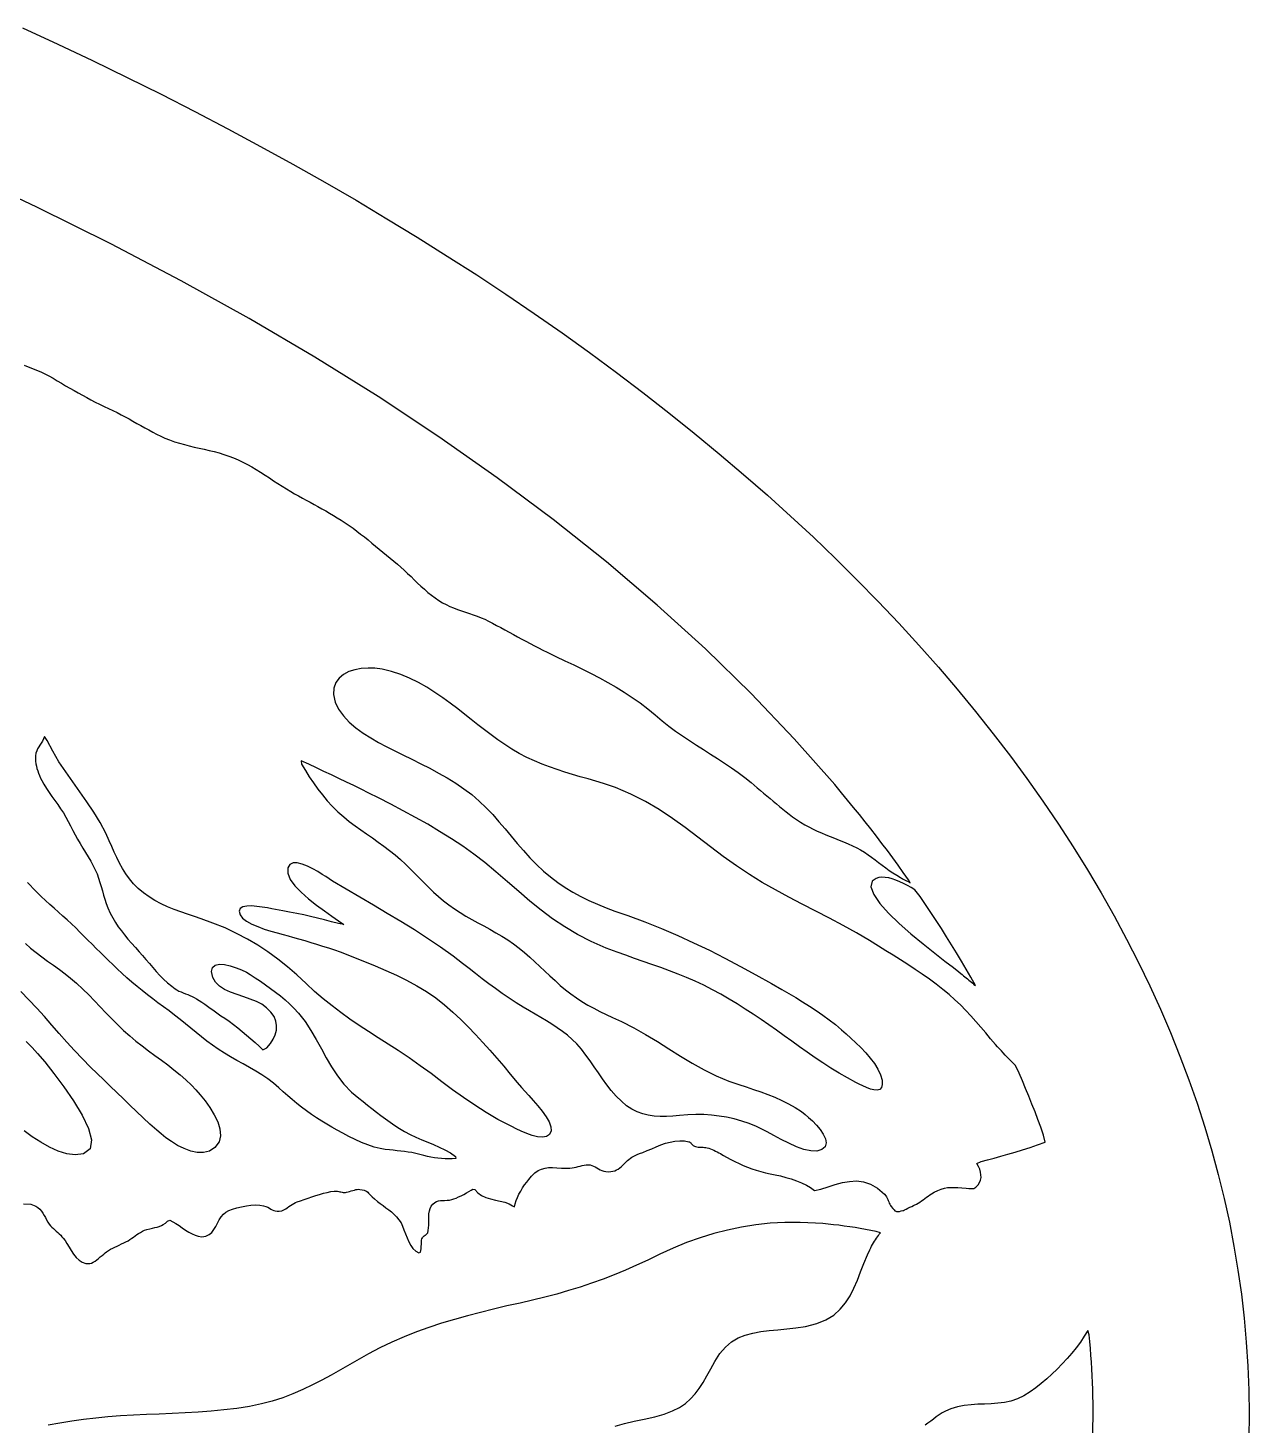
# Model space of a CAD drawing. Extents: x 0.3 to 24.3, y 0.4 to 12.4.
# Drawn here: x 20.382 to 24.296, y 6.323 to 10.8 of the extents above; entities that cross this region are included whole.
import ezdxf

# ---------------------------------------------------------------- set-up
doc = ezdxf.new("R2010")
doc.units = 0
doc.linetypes.add('0', pattern=[0])
doc.layers.add('1', color=7, linetype='0')

msp = doc.modelspace()

# ---------------------------------------------------------------- linework, layer by layer
at = {"layer": '1'}
for points in [[(20.363777, 10.800389), (20.477058, 10.748265), (20.588875, 10.695531), (20.699471, 10.641942), (20.808601, 10.587743), (20.916267, 10.532811), (21.022713, 10.477269), (21.127449, 10.420873), (21.230965, 10.363988), (21.333015, 10.306371), (21.433357, 10.248143), (21.532478, 10.189183), (21.62989, 10.129613), (21.725838, 10.069554), (21.82032, 10.008763), (21.913094, 9.947362), (22.004402, 9.885472), (22.094002, 9.82285), (22.181892, 9.759862), (22.268318, 9.696141), (22.353279, 9.631932), (22.436287, 9.567235), (22.51783, 9.501927), (22.59742, 9.436131), (22.675545, 9.369847), (22.751961, 9.303075), (22.826668, 9.235814), (22.899422, 9.168065), (22.970711, 9.099828), (23.040047, 9.031102), (23.107674, 8.96201), (23.173592, 8.892552), (23.237801, 8.822606), (23.300056, 8.752172), (23.360359, 8.681493), (23.419197, 8.610326), (23.475838, 8.538793), (23.531013, 8.467015), (23.583992, 8.39475), (23.635262, 8.32224), (23.684822, 8.249364), (23.73243, 8.176244), (23.778084, 8.102757), (23.821785, 8.029027), (23.863777, 7.95493), (23.903572, 7.880712), (23.941658, 7.806127), (23.977791, 7.731297), (24.012215, 7.656346), (24.044441, 7.581151), (24.074715, 7.505712), (24.103279, 7.430028), (24.129646, 7.354344), (24.154305, 7.278295), (24.17701, 7.202245), (24.197517, 7.125951), (24.216316, 7.049657), (24.232918, 6.973119), (24.24781, 6.896581), (24.260506, 6.819921), (24.271492, 6.743138), (24.280281, 6.666356), (24.287117, 6.589452), (24.292244, 6.512547), (24.295174, 6.435643), (24.29615, 6.358739), (24.295174, 6.281835)], [(20.369148, 9.719579), (20.382576, 9.714452), (20.396004, 9.709203), (20.409187, 9.703832), (20.422859, 9.697972), (20.435799, 9.691869), (20.448738, 9.685277), (20.462166, 9.677831), (20.475594, 9.669896), (20.489021, 9.661717), (20.502449, 9.653783), (20.516121, 9.645848), (20.529549, 9.638158), (20.542976, 9.630589), (20.556404, 9.623143), (20.570076, 9.615697), (20.583504, 9.608495), (20.59742, 9.601537), (20.611336, 9.594457), (20.62574, 9.587499), (20.6399, 9.580663), (20.654305, 9.574071), (20.667488, 9.567723), (20.680428, 9.561009), (20.693123, 9.554296), (20.705818, 9.547338), (20.718269, 9.540257), (20.730965, 9.533177), (20.743416, 9.526097), (20.755867, 9.519139), (20.768806, 9.512181), (20.781502, 9.505345), (20.794197, 9.498876), (20.807381, 9.492406), (20.820808, 9.486302), (20.835945, 9.480077), (20.85157, 9.474462), (20.867195, 9.469579), (20.883064, 9.465062), (20.898933, 9.461034), (20.914803, 9.45725), (20.930916, 9.45371), (20.946785, 9.450047), (20.962654, 9.446385), (20.978523, 9.442601), (20.994148, 9.438451), (21.009773, 9.43369), (21.025154, 9.428563), (21.040779, 9.422704), (21.055672, 9.416356), (21.070564, 9.409276), (21.085213, 9.401586), (21.099373, 9.393529), (21.113533, 9.385106), (21.127693, 9.376561), (21.141609, 9.367528), (21.155525, 9.358617), (21.169197, 9.349584), (21.183113, 9.340672), (21.196541, 9.331883), (21.210701, 9.323339), (21.224373, 9.315038), (21.23658, 9.307958), (21.249031, 9.300878), (21.261482, 9.29392), (21.273933, 9.287084), (21.286385, 9.280248), (21.298836, 9.27329), (21.311287, 9.266454), (21.323738, 9.259618), (21.336189, 9.252538), (21.348396, 9.245336), (21.360847, 9.238011), (21.373299, 9.230809), (21.38575, 9.223119), (21.398445, 9.21494), (21.411385, 9.206151), (21.423836, 9.197118), (21.436043, 9.187963), (21.44825, 9.178563), (21.460213, 9.169164), (21.471931, 9.15952), (21.483894, 9.149755), (21.495613, 9.140233), (21.507332, 9.130345), (21.519051, 9.12058), (21.531013, 9.110814), (21.542976, 9.101048), (21.554695, 9.091527), (21.56617, 9.082128), (21.577156, 9.072484), (21.588142, 9.062596), (21.598885, 9.052464), (21.609627, 9.042089), (21.620125, 9.031835), (21.630623, 9.021581), (21.641609, 9.011449), (21.652596, 9.001439), (21.663826, 8.991796), (21.675301, 8.982518), (21.687019, 8.973729), (21.699226, 8.96555), (21.710457, 8.95847), (21.722176, 8.952367), (21.734138, 8.946752), (21.746346, 8.941625), (21.758797, 8.936864), (21.771248, 8.932469), (21.783943, 8.928197), (21.796638, 8.923924), (21.80909, 8.91953), (21.821785, 8.915135), (21.834236, 8.910375), (21.846443, 8.90537), (21.858406, 8.899755), (21.870613, 8.893163), (21.884041, 8.885961), (21.897469, 8.878636), (21.910896, 8.871312), (21.924324, 8.863988), (21.937752, 8.856664), (21.95118, 8.849339), (21.964607, 8.842137), (21.978035, 8.834813), (21.991707, 8.827611), (22.005135, 8.820531), (22.018562, 8.813451), (22.032234, 8.806737), (22.045906, 8.799779), (22.074226, 8.786351), (22.103279, 8.772679), (22.131844, 8.75913), (22.159676, 8.745458), (22.187263, 8.731542), (22.214363, 8.717381), (22.240974, 8.702855), (22.267342, 8.687718), (22.293221, 8.671849), (22.318367, 8.655248), (22.343758, 8.63767), (22.368416, 8.618871), (22.39283, 8.598851), (22.415291, 8.579686), (22.436287, 8.56284), (22.457771, 8.546849), (22.479744, 8.531468), (22.501961, 8.516576), (22.524422, 8.502049), (22.547127, 8.487767), (22.569832, 8.473485), (22.592537, 8.459203), (22.614754, 8.444676), (22.636971, 8.429784), (22.658699, 8.414403), (22.680183, 8.39829), (22.699715, 8.382298), (22.709724, 8.373876), (22.719734, 8.365331), (22.729988, 8.356786), (22.739998, 8.348241), (22.750252, 8.339574), (22.760506, 8.331029), (22.770515, 8.322484), (22.781013, 8.313939), (22.791023, 8.305516), (22.801521, 8.297093), (22.811775, 8.288915), (22.822029, 8.280736), (22.832771, 8.272435), (22.844978, 8.263646), (22.858406, 8.255101), (22.87159, 8.247167), (22.885017, 8.239842), (22.898445, 8.233129), (22.912117, 8.226781), (22.925545, 8.220799), (22.939461, 8.215062), (22.953377, 8.209325), (22.967537, 8.20371), (22.981941, 8.197972), (22.996101, 8.192113), (23.01075, 8.185765), (23.025398, 8.179418), (23.038338, 8.17307), (23.050789, 8.166112), (23.062996, 8.158788), (23.074715, 8.150975), (23.086189, 8.142919), (23.097664, 8.134618), (23.10865, 8.126195), (23.120125, 8.11765), (23.131355, 8.109227), (23.14283, 8.100926), (23.154549, 8.09287), (23.166512, 8.084935), (23.178719, 8.077611), (23.182381, 8.075536), (23.184578, 8.074315), (23.187019, 8.073094), (23.189217, 8.071874), (23.191414, 8.070775), (23.193855, 8.069554), (23.196297, 8.068334), (23.198494, 8.067235), (23.200935, 8.066014), (23.203133, 8.064916), (23.205574, 8.063695), (23.208015, 8.062474), (23.210213, 8.061376), (23.204109, 8.071019), (23.187508, 8.094335), (23.170906, 8.117528), (23.153816, 8.140843), (23.136726, 8.164037), (23.119148, 8.18723), (23.10157, 8.210423), (23.083504, 8.233495), (23.065193, 8.25681), (23.046883, 8.279881), (23.028084, 8.302831), (23.009285, 8.32578), (22.989998, 8.348851), (22.967781, 8.375585), (22.837898, 8.522679), (22.699715, 8.667577), (22.55323, 8.810399), (22.398689, 8.950902), (22.236092, 9.089208), (22.065193, 9.225072), (21.886238, 9.358739), (21.699226, 9.490087), (21.504402, 9.618871), (21.301765, 9.745214), (21.091316, 9.868993), (20.872566, 9.990331), (20.64698, 10.108983), (20.410408, 10.226537), (20.165779, 10.341283)], [(20.367439, 7.032689), (20.391365, 7.03098), (20.406502, 7.025121), (20.413826, 7.02036), (20.420174, 7.014745), (20.425545, 7.008519), (20.429939, 7.002049), (20.43409, 6.995091), (20.437996, 6.988011), (20.441658, 6.980931), (20.445564, 6.973973), (20.449959, 6.967259), (20.454353, 6.961888), (20.458504, 6.957372), (20.463142, 6.952855), (20.468025, 6.948583), (20.472664, 6.944188), (20.477547, 6.940038), (20.482185, 6.935643), (20.486824, 6.931371), (20.49073, 6.926854), (20.495125, 6.922215), (20.500496, 6.914769), (20.506844, 6.904881), (20.513435, 6.893895), (20.520515, 6.882298), (20.528084, 6.871068), (20.536385, 6.86057), (20.545418, 6.851781), (20.555672, 6.845189), (20.566902, 6.841283), (20.579597, 6.840917), (20.585701, 6.842504), (20.591072, 6.844945), (20.596687, 6.848363), (20.602303, 6.852513), (20.607918, 6.857152), (20.613533, 6.862035), (20.619148, 6.866673), (20.624519, 6.871312), (20.628914, 6.87534), (20.633553, 6.878636), (20.640144, 6.882787), (20.646736, 6.886693), (20.653572, 6.890355), (20.660408, 6.893773), (20.667488, 6.897069), (20.674568, 6.900243), (20.681404, 6.903539), (20.688728, 6.906835), (20.695808, 6.910375), (20.702644, 6.914159), (20.708748, 6.917943), (20.714607, 6.921849), (20.720222, 6.925878), (20.725594, 6.929784), (20.730965, 6.93369), (20.73658, 6.937474), (20.742439, 6.940892), (20.748787, 6.94431), (20.755379, 6.947362), (20.763191, 6.950047), (20.772469, 6.952489), (20.781013, 6.954442), (20.788826, 6.956273), (20.795906, 6.957982), (20.802498, 6.959935), (20.809334, 6.962621), (20.815681, 6.966039), (20.822517, 6.970555), (20.829109, 6.976537), (20.836922, 6.979833), (20.845955, 6.975072), (20.855721, 6.969213), (20.865974, 6.962499), (20.876472, 6.955419), (20.886971, 6.948339), (20.897713, 6.941747), (20.907967, 6.936009), (20.917976, 6.931371), (20.927742, 6.928197), (20.939461, 6.926854), (20.952156, 6.928563), (20.962654, 6.933446), (20.970955, 6.940648), (20.977791, 6.949559), (20.98365, 6.959813), (20.989021, 6.970555), (20.994881, 6.981053), (21.000984, 6.990941), (21.008064, 6.999486), (21.016121, 7.005589), (21.025887, 7.010716), (21.037849, 7.015477), (21.051521, 7.019628), (21.066414, 7.023168), (21.081795, 7.025975), (21.096687, 7.027806), (21.111336, 7.028539), (21.124763, 7.028172), (21.136482, 7.026341), (21.144539, 7.0239), (21.150642, 7.021092), (21.156013, 7.018163), (21.160652, 7.015477), (21.165047, 7.013036), (21.169685, 7.010961), (21.174568, 7.009496), (21.180428, 7.008763), (21.187263, 7.009007), (21.195076, 7.01035), (21.199471, 7.011693), (21.203621, 7.013768), (21.208015, 7.016576), (21.212898, 7.01975), (21.217781, 7.02329), (21.223396, 7.02683), (21.228767, 7.03037), (21.233894, 7.033544), (21.239265, 7.036229), (21.244637, 7.038304), (21.255867, 7.041844), (21.267586, 7.045995), (21.279793, 7.050145), (21.292, 7.054418), (21.304207, 7.058568), (21.316414, 7.062474), (21.328865, 7.066014), (21.340828, 7.069066), (21.352791, 7.071507), (21.363777, 7.073094), (21.367439, 7.073339), (21.371101, 7.073216), (21.374519, 7.072728), (21.377937, 7.071996), (21.381599, 7.071141), (21.385017, 7.070409), (21.38868, 7.069676), (21.392097, 7.069066), (21.395515, 7.068822), (21.399178, 7.069066), (21.403328, 7.069676), (21.407967, 7.070775), (21.412849, 7.07224), (21.418221, 7.073705), (21.423347, 7.07517), (21.428474, 7.076512), (21.433113, 7.077733), (21.437508, 7.078588), (21.44117, 7.078954), (21.446053, 7.078588), (21.453377, 7.077489), (21.459236, 7.076146), (21.463631, 7.074437), (21.467293, 7.072362), (21.470711, 7.069798), (21.473396, 7.066869), (21.47657, 7.063329), (21.480476, 7.059422), (21.484627, 7.054784), (21.492195, 7.048192), (21.501717, 7.040257), (21.511238, 7.033177), (21.520271, 7.026464), (21.529305, 7.019872), (21.538094, 7.01328), (21.546638, 7.0062), (21.554939, 6.998631), (21.56324, 6.990209), (21.571053, 6.980687), (21.577644, 6.971044), (21.582527, 6.960668), (21.587166, 6.948949), (21.591805, 6.936254), (21.596931, 6.923314), (21.602303, 6.910863), (21.60865, 6.899144), (21.615974, 6.889012), (21.624763, 6.880834), (21.634529, 6.87534), (21.6399, 6.87766), (21.641121, 6.882665), (21.641853, 6.887547), (21.642342, 6.892308), (21.642586, 6.896947), (21.64283, 6.901708), (21.64283, 6.906346), (21.643074, 6.910985), (21.643806, 6.915624), (21.644783, 6.920384), (21.646492, 6.923192), (21.647957, 6.925267), (21.64991, 6.927342), (21.652351, 6.929418), (21.654549, 6.931371), (21.656746, 6.93308), (21.658943, 6.934789), (21.660896, 6.936376), (21.662361, 6.937963), (21.663094, 6.939305), (21.664803, 6.946385), (21.666023, 6.95493), (21.666512, 6.963841), (21.666512, 6.972997), (21.666512, 6.982396), (21.666512, 6.991673), (21.667244, 7.000707), (21.668465, 7.009374), (21.670906, 7.017308), (21.674324, 7.02451), (21.679939, 7.031713), (21.685555, 7.036717), (21.691414, 7.040013), (21.697517, 7.041966), (21.703865, 7.042821), (21.710701, 7.043187), (21.717537, 7.043309), (21.725105, 7.043675), (21.732918, 7.044408), (21.74073, 7.046117), (21.747078, 7.04807), (21.754402, 7.050878), (21.762215, 7.054418), (21.77076, 7.058324), (21.77906, 7.062596), (21.787361, 7.067113), (21.795418, 7.071507), (21.802254, 7.075658), (21.808357, 7.079686), (21.813972, 7.07871), (21.823738, 7.067113), (21.835945, 7.058568), (21.849861, 7.052464), (21.864998, 7.047948), (21.880379, 7.044286), (21.89576, 7.041112), (21.910408, 7.037206), (21.923836, 7.032201), (21.93531, 7.025365), (21.941658, 7.023168), (21.943855, 7.032689), (21.947029, 7.042577), (21.950935, 7.052831), (21.955818, 7.063085), (21.961433, 7.073216), (21.967537, 7.083226), (21.973885, 7.092748), (21.980476, 7.101903), (21.986824, 7.110204), (21.995857, 7.12058), (22.007088, 7.1312), (22.017586, 7.138768), (22.028328, 7.143773), (22.039314, 7.146825), (22.050789, 7.148168), (22.06324, 7.148412), (22.076668, 7.147679), (22.091805, 7.146947), (22.108162, 7.146337), (22.119148, 7.146459), (22.12574, 7.147191), (22.132332, 7.148412), (22.138924, 7.149999), (22.145271, 7.15183), (22.152107, 7.153417), (22.158455, 7.155126), (22.164803, 7.156468), (22.17115, 7.157323), (22.177498, 7.157323), (22.183601, 7.156713), (22.189217, 7.155248), (22.194588, 7.15305), (22.199959, 7.150487), (22.205086, 7.147557), (22.210213, 7.144628), (22.215584, 7.141698), (22.221199, 7.139134), (22.227303, 7.137059), (22.23365, 7.135594), (22.242439, 7.135228), (22.250252, 7.135594), (22.257088, 7.136693), (22.263191, 7.138402), (22.268562, 7.140843), (22.273689, 7.143773), (22.278572, 7.147435), (22.282967, 7.151341), (22.287605, 7.155492), (22.292488, 7.160008), (22.298347, 7.165868), (22.303719, 7.170751), (22.308357, 7.174779), (22.312996, 7.178319), (22.31739, 7.181493), (22.322273, 7.184422), (22.327888, 7.187352), (22.334724, 7.190282), (22.342537, 7.193456), (22.352547, 7.197118), (22.366707, 7.202733), (22.381111, 7.208837), (22.395515, 7.21494), (22.410164, 7.220922), (22.425301, 7.226171), (22.440193, 7.230321), (22.45533, 7.233373), (22.470955, 7.234593), (22.486824, 7.233739), (22.500008, 7.231297), (22.502205, 7.230443), (22.504402, 7.229222), (22.506355, 7.227513), (22.508064, 7.22556), (22.510017, 7.223607), (22.511971, 7.221532), (22.513924, 7.219579), (22.516121, 7.218114), (22.518562, 7.216649), (22.521736, 7.21555), (22.525887, 7.214574), (22.530037, 7.213964), (22.534431, 7.213597), (22.538582, 7.213475), (22.542732, 7.213475), (22.546638, 7.213353), (22.550789, 7.213231), (22.554939, 7.212865), (22.55909, 7.212132), (22.563972, 7.21079), (22.569588, 7.208837), (22.575203, 7.206639), (22.580574, 7.204076), (22.585945, 7.201512), (22.591072, 7.198827), (22.596199, 7.195897), (22.601326, 7.193089), (22.606209, 7.190038), (22.611336, 7.187352), (22.621101, 7.181859), (22.634529, 7.174657), (22.647957, 7.167943), (22.661385, 7.161351), (22.674812, 7.15537), (22.688484, 7.149755), (22.702156, 7.144506), (22.71656, 7.139867), (22.731209, 7.135594), (22.746346, 7.131932), (22.761238, 7.128881), (22.777107, 7.125463), (22.793953, 7.121556), (22.811043, 7.11704), (22.828377, 7.111913), (22.845222, 7.106175), (22.86158, 7.099584), (22.876961, 7.092259), (22.890633, 7.084203), (22.903084, 7.075292), (22.923592, 7.078954), (22.946541, 7.086522), (22.96949, 7.093968), (22.992439, 7.100194), (23.015388, 7.104222), (23.038094, 7.105565), (23.06031, 7.103002), (23.083015, 7.095677), (23.104988, 7.082738), (23.126961, 7.063207), (23.131355, 7.058202), (23.134041, 7.054418), (23.135994, 7.050511), (23.137703, 7.046483), (23.139412, 7.042577), (23.140877, 7.038548), (23.142586, 7.034642), (23.144539, 7.03098), (23.146248, 7.027196), (23.149178, 7.023778), (23.15406, 7.017797), (23.157967, 7.013524), (23.160896, 7.01035), (23.163582, 7.008397), (23.166023, 7.007298), (23.168709, 7.007176), (23.171883, 7.007421), (23.176033, 7.008153), (23.180916, 7.009496), (23.186287, 7.010472), (23.18824, 7.011327), (23.191902, 7.012914), (23.197029, 7.015355), (23.202644, 7.018041), (23.208992, 7.021092), (23.214851, 7.0239), (23.220467, 7.026464), (23.224861, 7.028661), (23.227791, 7.029881), (23.229988, 7.031224), (23.235359, 7.03452), (23.24073, 7.03806), (23.246101, 7.041722), (23.251472, 7.045506), (23.256599, 7.049291), (23.262215, 7.053197), (23.267586, 7.057103), (23.272957, 7.060765), (23.278572, 7.064427), (23.286873, 7.069432), (23.298592, 7.075292), (23.309334, 7.079564), (23.319588, 7.082494), (23.329842, 7.084203), (23.339851, 7.084935), (23.350594, 7.084935), (23.362312, 7.084325), (23.375008, 7.083348), (23.389656, 7.08225), (23.397713, 7.081761), (23.399178, 7.081639), (23.400642, 7.081517), (23.402351, 7.081517), (23.40406, 7.081517), (23.406013, 7.081639), (23.408211, 7.081639), (23.40992, 7.081639), (23.412117, 7.081761), (23.414314, 7.081883), (23.420418, 7.086156), (23.427254, 7.093236), (23.432137, 7.100682), (23.43531, 7.108495), (23.437019, 7.116673), (23.436775, 7.125218), (23.43531, 7.134007), (23.432625, 7.143041), (23.428719, 7.152074), (23.423592, 7.161473), (23.437263, 7.167455), (23.457771, 7.172948), (23.479012, 7.178685), (23.50074, 7.184789), (23.523201, 7.191381), (23.546394, 7.198216), (23.569832, 7.205541), (23.594002, 7.213109), (23.617928, 7.221288), (23.642586, 7.229589), (23.637703, 7.252538), (23.62867, 7.27744), (23.619392, 7.302342), (23.610115, 7.327245), (23.600105, 7.352025), (23.590096, 7.376805), (23.579842, 7.401708), (23.569344, 7.42661), (23.558846, 7.451268), (23.547859, 7.476048), (23.541267, 7.482152), (23.534431, 7.488866), (23.527596, 7.495458), (23.521004, 7.502294), (23.514412, 7.508885), (23.508308, 7.515721), (23.502205, 7.522435), (23.496101, 7.529149), (23.489998, 7.535619), (23.48365, 7.542943), (23.467781, 7.561376), (23.451912, 7.579808), (23.436043, 7.598119), (23.420174, 7.616307), (23.40406, 7.634374), (23.387703, 7.652196), (23.370613, 7.66953), (23.353035, 7.686498), (23.334724, 7.703099), (23.314949, 7.71909), (23.293221, 7.735814), (23.271248, 7.752049), (23.248543, 7.768041), (23.225594, 7.783544), (23.2024, 7.798802), (23.178719, 7.813817), (23.155281, 7.828588), (23.131599, 7.843358), (23.107918, 7.858006), (23.079109, 7.875951), (23.037361, 7.900731), (22.994637, 7.924413), (22.95118, 7.947362), (22.907478, 7.969945), (22.864021, 7.992284), (22.820564, 8.014867), (22.777596, 8.03806), (22.735359, 8.061986), (22.694344, 8.087377), (22.652596, 8.115331), (22.610359, 8.145726), (22.569344, 8.176732), (22.52906, 8.207616), (22.488777, 8.238133), (22.447762, 8.26743), (22.405525, 8.295506), (22.361336, 8.32163), (22.314705, 8.345311), (22.264656, 8.366063), (22.226814, 8.378881), (22.201912, 8.386449), (22.177254, 8.393773), (22.152107, 8.400975), (22.127205, 8.408299), (22.102303, 8.415868), (22.078133, 8.423802), (22.053963, 8.432225), (22.029793, 8.441503), (22.005867, 8.451512), (21.981209, 8.462987), (21.956795, 8.475804), (21.933113, 8.489476), (21.910408, 8.504003), (21.888191, 8.519261), (21.866707, 8.534764), (21.845222, 8.550878), (21.823982, 8.567479), (21.802986, 8.584081), (21.781746, 8.600682), (21.759285, 8.61826), (21.735603, 8.636205), (21.711189, 8.654027), (21.686043, 8.671239), (21.65992, 8.687718), (21.633308, 8.702977), (21.605232, 8.716649), (21.576912, 8.728612), (21.547127, 8.738256), (21.516853, 8.745336), (21.494148, 8.748387), (21.471931, 8.74912), (21.450203, 8.747655), (21.429207, 8.743871), (21.40992, 8.737645), (21.393074, 8.728734), (21.378914, 8.717137), (21.368416, 8.702489), (21.362556, 8.684911), (21.36158, 8.664159), (21.366951, 8.639989), (21.377693, 8.617284), (21.39283, 8.596044), (21.411629, 8.576268), (21.433113, 8.557958), (21.456551, 8.54099), (21.480965, 8.525243), (21.505867, 8.510961), (21.530281, 8.497777), (21.553963, 8.48557), (21.583015, 8.471044), (21.612312, 8.456883), (21.641365, 8.442479), (21.66993, 8.427953), (21.69825, 8.412816), (21.726082, 8.397191), (21.752937, 8.380589), (21.779305, 8.362645), (21.804695, 8.343724), (21.828377, 8.322972), (21.850349, 8.30161), (21.87159, 8.279515), (21.891609, 8.25681), (21.911385, 8.233739), (21.930916, 8.210423), (21.950203, 8.187108), (21.970222, 8.164037), (21.990486, 8.141454), (22.012215, 8.119237), (22.034187, 8.098485), (22.056648, 8.079686), (22.079842, 8.06223), (22.103767, 8.046117), (22.128426, 8.031224), (22.153816, 8.017186), (22.180183, 8.004491), (22.207039, 7.992528), (22.235115, 7.981297), (22.263191, 7.970555), (22.305183, 7.956029), (22.359627, 7.936009), (22.412849, 7.914769), (22.464607, 7.89243), (22.515633, 7.869115), (22.56617, 7.844701), (22.615974, 7.81931), (22.665535, 7.793187), (22.71534, 7.766088), (22.765144, 7.738133), (22.798103, 7.719213), (22.820564, 7.706273), (22.842781, 7.692967), (22.864998, 7.67954), (22.886726, 7.665746), (22.908211, 7.651586), (22.929451, 7.636937), (22.950203, 7.621922), (22.970222, 7.60642), (22.989754, 7.590306), (23.004646, 7.576879), (23.019539, 7.563451), (23.035408, 7.54868), (23.051277, 7.532811), (23.067146, 7.516088), (23.081795, 7.498998), (23.095222, 7.48142), (23.106209, 7.463597), (23.11451, 7.446019), (23.119637, 7.428685), (23.120369, 7.414159), (23.117683, 7.404515), (23.112068, 7.398778), (23.103767, 7.396581), (23.093758, 7.397191), (23.082283, 7.399999), (23.070076, 7.404637), (23.057869, 7.410008), (23.045906, 7.41599), (23.035408, 7.421483), (23.008553, 7.435765), (22.981941, 7.451024), (22.955818, 7.467015), (22.930183, 7.483617), (22.905037, 7.500585), (22.87989, 7.517919), (22.855232, 7.535497), (22.830574, 7.553075), (22.80616, 7.570775), (22.781746, 7.588231), (22.756844, 7.605565), (22.731941, 7.622777), (22.706551, 7.639745), (22.68116, 7.656468), (22.655281, 7.672704), (22.629158, 7.688573), (22.602791, 7.703832), (22.575691, 7.71848), (22.548103, 7.73264), (22.520271, 7.745702), (22.493172, 7.757421), (22.465584, 7.768529), (22.437752, 7.779271), (22.410164, 7.789403), (22.382088, 7.799413), (22.354012, 7.809178), (22.325935, 7.818822), (22.297859, 7.82871), (22.270027, 7.838841), (22.234871, 7.851903), (22.187508, 7.872411), (22.143562, 7.894994), (22.102547, 7.91953), (22.063728, 7.945775), (22.026619, 7.973607), (21.990486, 8.00266), (21.954842, 8.032933), (21.918953, 8.063939), (21.882088, 8.095677), (21.845955, 8.125829), (21.811531, 8.15244), (21.775642, 8.177953), (21.739021, 8.202367), (21.701424, 8.225804), (21.663094, 8.248509), (21.624031, 8.27036), (21.584724, 8.291722), (21.544685, 8.312596), (21.505135, 8.333104), (21.474129, 8.348729), (21.450203, 8.36057), (21.426277, 8.372289), (21.402351, 8.383885), (21.378181, 8.39536), (21.354256, 8.406835), (21.33033, 8.418187), (21.30616, 8.429418), (21.28199, 8.440648), (21.258064, 8.452001), (21.258797, 8.441136), (21.271004, 8.420751), (21.283699, 8.400609), (21.296883, 8.380834), (21.310799, 8.361424), (21.325447, 8.342504), (21.340828, 8.324071), (21.35743, 8.306127), (21.374763, 8.288793), (21.394051, 8.272191), (21.411873, 8.257665), (21.430183, 8.243993), (21.448494, 8.230687), (21.467293, 8.217626), (21.486092, 8.204564), (21.504402, 8.191381), (21.522713, 8.178075), (21.541023, 8.164281), (21.558601, 8.150121), (21.575691, 8.13535), (21.59156, 8.120702), (21.606941, 8.105931), (21.621834, 8.090917), (21.636726, 8.07578), (21.651619, 8.060643), (21.666512, 8.045751), (21.681892, 8.031102), (21.697517, 8.01682), (21.714119, 8.003148), (21.730965, 7.989964), (21.748787, 7.977513), (21.767097, 7.965795), (21.785896, 7.954564), (21.804695, 7.9437), (21.823982, 7.93308), (21.843269, 7.922582), (21.862801, 7.911962), (21.881844, 7.901097), (21.900887, 7.890111), (21.919685, 7.87827), (21.938484, 7.865209), (21.956306, 7.851537), (21.97364, 7.837377), (21.990242, 7.822972), (22.006599, 7.80808), (22.022713, 7.793065), (22.038826, 7.777806), (22.054939, 7.762547), (22.071541, 7.747411), (22.087654, 7.732396), (22.1045, 7.718114), (22.121834, 7.704808), (22.139656, 7.692357), (22.157722, 7.680516), (22.176521, 7.669408), (22.195564, 7.65891), (22.215096, 7.648778), (22.235359, 7.63889), (22.255379, 7.629491), (22.284187, 7.616551), (22.323738, 7.596654), (22.361824, 7.575047), (22.399422, 7.552342), (22.436531, 7.529149), (22.47364, 7.505834), (22.510994, 7.483373), (22.54908, 7.46201), (22.588142, 7.442723), (22.62867, 7.425633), (22.660652, 7.414403), (22.68409, 7.406713), (22.707527, 7.399022), (22.730721, 7.391088), (22.75367, 7.382665), (22.776375, 7.373631), (22.798347, 7.363866), (22.820076, 7.353124), (22.841072, 7.341161), (22.861336, 7.327733), (22.873543, 7.318456), (22.884041, 7.309422), (22.896492, 7.297826), (22.909187, 7.28452), (22.921394, 7.270116), (22.931404, 7.255223), (22.93824, 7.240819), (22.940681, 7.227391), (22.937019, 7.215428), (22.926765, 7.205907), (22.910652, 7.201024), (22.891365, 7.201756), (22.869392, 7.206883), (22.845711, 7.215428), (22.821053, 7.226171), (22.796394, 7.2385), (22.772713, 7.250951), (22.751228, 7.26267), (22.73243, 7.272801), (22.717293, 7.280126), (22.694099, 7.289159), (22.669685, 7.29746), (22.645515, 7.304296), (22.621346, 7.309667), (22.597176, 7.313695), (22.572762, 7.316625), (22.548103, 7.318212), (22.522957, 7.318578), (22.497078, 7.317723), (22.470711, 7.315648), (22.448982, 7.313695), (22.42823, 7.312596), (22.407967, 7.312474), (22.38868, 7.313573), (22.370125, 7.316136), (22.352303, 7.320531), (22.33448, 7.327001), (22.31739, 7.335668), (22.300545, 7.346654), (22.283943, 7.360814), (22.267097, 7.377538), (22.251472, 7.395238), (22.237068, 7.413671), (22.223396, 7.432591), (22.210213, 7.451756), (22.197029, 7.470922), (22.183846, 7.490209), (22.170174, 7.509007), (22.155769, 7.527562), (22.140877, 7.544652), (22.126472, 7.558934), (22.111092, 7.57224), (22.095222, 7.584813), (22.078377, 7.596532), (22.061287, 7.607762), (22.043465, 7.618627), (22.025642, 7.629125), (22.00782, 7.639745), (21.989265, 7.650243), (21.969246, 7.662084), (21.946297, 7.676366), (21.923836, 7.691136), (21.901863, 7.706273), (21.880135, 7.721776), (21.858894, 7.737523), (21.837654, 7.753514), (21.816414, 7.769872), (21.795662, 7.786229), (21.774666, 7.802709), (21.744881, 7.82578), (21.704353, 7.854955), (21.662849, 7.882909), (21.620369, 7.910253), (21.577156, 7.936864), (21.533455, 7.962865), (21.489265, 7.988866), (21.445564, 8.014623), (21.401863, 8.040624), (21.358406, 8.066747), (21.336678, 8.080663), (21.325203, 8.087987), (21.310799, 8.096776), (21.294685, 8.105931), (21.277596, 8.114232), (21.26075, 8.120946), (21.244881, 8.12473), (21.231453, 8.12473), (21.220955, 8.119725), (21.214851, 8.108861), (21.214607, 8.091405), (21.222664, 8.071874), (21.237556, 8.051366), (21.257576, 8.030492), (21.281013, 8.00974), (21.306648, 7.98972), (21.332039, 7.970799), (21.356209, 7.953832), (21.377449, 7.939305), (21.394295, 7.927587), (21.377205, 7.930882), (21.354988, 7.936376), (21.332527, 7.941991), (21.31031, 7.947484), (21.287849, 7.952733), (21.265633, 7.957982), (21.243172, 7.962743), (21.220467, 7.967381), (21.19825, 7.971654), (21.175789, 7.97556), (21.163826, 7.977635), (21.149422, 7.980443), (21.132576, 7.983129), (21.115242, 7.985448), (21.098152, 7.986669), (21.083015, 7.986424), (21.070564, 7.983861), (21.061775, 7.978734), (21.058601, 7.970311), (21.062019, 7.95847), (21.069832, 7.94785), (21.082527, 7.937963), (21.099129, 7.928929), (21.118172, 7.920506), (21.13868, 7.912938), (21.160164, 7.906224), (21.180428, 7.900243), (21.199471, 7.894994), (21.215828, 7.890721), (21.229988, 7.886815), (21.249519, 7.881078), (21.268806, 7.875585), (21.288094, 7.869847), (21.307137, 7.864232), (21.326424, 7.858373), (21.345222, 7.852391), (21.364265, 7.845922), (21.383064, 7.839574), (21.401863, 7.832616), (21.425545, 7.823094), (21.460213, 7.809056), (21.494881, 7.794774), (21.52906, 7.780126), (21.562752, 7.764745), (21.595711, 7.748509), (21.627937, 7.731297), (21.659187, 7.712377), (21.689217, 7.692113), (21.717537, 7.670018), (21.744148, 7.646581), (21.769051, 7.623021), (21.793221, 7.598973), (21.816902, 7.574559), (21.839851, 7.549657), (21.862556, 7.524388), (21.884773, 7.498998), (21.906746, 7.473363), (21.927986, 7.447606), (21.949715, 7.421483), (21.963387, 7.405126), (21.974129, 7.393651), (21.987312, 7.379491), (22.001717, 7.363622), (22.016609, 7.346532), (22.030525, 7.328954), (22.042976, 7.311376), (22.052498, 7.294652), (22.058113, 7.279271), (22.058846, 7.26621), (22.053474, 7.254613), (22.043953, 7.247777), (22.030769, 7.245458), (22.015144, 7.2468), (21.998299, 7.251073), (21.980721, 7.257421), (21.963142, 7.264745), (21.947029, 7.272435), (21.932869, 7.279637), (21.921638, 7.285375), (21.888191, 7.302709), (21.850349, 7.324803), (21.813728, 7.348241), (21.778084, 7.372777), (21.743172, 7.398046), (21.708504, 7.42368), (21.674324, 7.449437), (21.639412, 7.474828), (21.604256, 7.49973), (21.568367, 7.523656), (21.535896, 7.544164), (21.504402, 7.564183), (21.47364, 7.583959), (21.443611, 7.603856), (21.413826, 7.62412), (21.384773, 7.644872), (21.356453, 7.666478), (21.328133, 7.688939), (21.300789, 7.712743), (21.273445, 7.738256), (21.243416, 7.765965), (21.213387, 7.791966), (21.182625, 7.816503), (21.151131, 7.83933), (21.118904, 7.860692), (21.085457, 7.880589), (21.050301, 7.899022), (21.013435, 7.916234), (20.974861, 7.932103), (20.937263, 7.945531), (20.915291, 7.952733), (20.893562, 7.960057), (20.871834, 7.967626), (20.850349, 7.975682), (20.829109, 7.984349), (20.808357, 7.993871), (20.788582, 8.004247), (20.769783, 8.015721), (20.751717, 8.028661), (20.734871, 8.042821), (20.720222, 8.057591), (20.707039, 8.073216), (20.69532, 8.089574), (20.684822, 8.10642), (20.675301, 8.123876), (20.666512, 8.141576), (20.658211, 8.159398), (20.650154, 8.177464), (20.642097, 8.195531), (20.631111, 8.220433), (20.612801, 8.254613), (20.592537, 8.287816), (20.570808, 8.320287), (20.548103, 8.352391), (20.525154, 8.384374), (20.502693, 8.416478), (20.481209, 8.449071), (20.461189, 8.482518), (20.443367, 8.517064), (20.434578, 8.529637), (20.431404, 8.521825), (20.427986, 8.514745), (20.42408, 8.508519), (20.420174, 8.502416), (20.416267, 8.496556), (20.412849, 8.490331), (20.409676, 8.483495), (20.407234, 8.476171), (20.406258, 8.467626), (20.405769, 8.458837), (20.406258, 8.450658), (20.407234, 8.442723), (20.408699, 8.434911), (20.410652, 8.42722), (20.413094, 8.419652), (20.415779, 8.412084), (20.418953, 8.404515), (20.422371, 8.396825), (20.426277, 8.389134), (20.432625, 8.376683), (20.440681, 8.363256), (20.449226, 8.350072), (20.458504, 8.337132), (20.467781, 8.324315), (20.477303, 8.311498), (20.48658, 8.298314), (20.495369, 8.285253), (20.503426, 8.271703), (20.510994, 8.257543), (20.51783, 8.24326), (20.525154, 8.2291), (20.532967, 8.214818), (20.541023, 8.20078), (20.549324, 8.186498), (20.557625, 8.172338), (20.56617, 8.158299), (20.574471, 8.144139), (20.582771, 8.129857), (20.590828, 8.115819), (20.59742, 8.102757), (20.603279, 8.08933), (20.607918, 8.076024), (20.612312, 8.062474), (20.616219, 8.048924), (20.620369, 8.035253), (20.624031, 8.021703), (20.628181, 8.008031), (20.63282, 7.994359), (20.638191, 7.980321), (20.64576, 7.964086), (20.653816, 7.948827), (20.662361, 7.9343), (20.671394, 7.920384), (20.68116, 7.906957), (20.691414, 7.893773), (20.702156, 7.880467), (20.713631, 7.867284), (20.726326, 7.853734), (20.738289, 7.840306), (20.749275, 7.827733), (20.760017, 7.814916), (20.771004, 7.801976), (20.781746, 7.789159), (20.792976, 7.776341), (20.804695, 7.764012), (20.816658, 7.751805), (20.828865, 7.740331), (20.842537, 7.729344), (20.853523, 7.721288), (20.859383, 7.717626), (20.86573, 7.714208), (20.872566, 7.711156), (20.879646, 7.708348), (20.886971, 7.705541), (20.894051, 7.702977), (20.901131, 7.70017), (20.907967, 7.697118), (20.914558, 7.693944), (20.921883, 7.689427), (20.930672, 7.683812), (20.939461, 7.678075), (20.94825, 7.672093), (20.956795, 7.665868), (20.965584, 7.65952), (20.974129, 7.653417), (20.982918, 7.647191), (20.991951, 7.64121), (21.000496, 7.634984), (21.012459, 7.627294), (21.026619, 7.617528), (21.040779, 7.60703), (21.054695, 7.595922), (21.068855, 7.584447), (21.082527, 7.572728), (21.096199, 7.560887), (21.109627, 7.549047), (21.122566, 7.53745), (21.135017, 7.526097), (21.147713, 7.532567), (21.159187, 7.546117), (21.168221, 7.560033), (21.174568, 7.574315), (21.17823, 7.588597), (21.178963, 7.603246), (21.176521, 7.61765), (21.170662, 7.632176), (21.160408, 7.646459), (21.146492, 7.660741), (21.131844, 7.671605), (21.114265, 7.680516), (21.094246, 7.688207), (21.07325, 7.695409), (21.05201, 7.702733), (21.031258, 7.710423), (21.012215, 7.719213), (20.995613, 7.729711), (20.982674, 7.742284), (20.974617, 7.757787), (20.970467, 7.77683), (20.973396, 7.789769), (20.982185, 7.797093), (20.995369, 7.799901), (21.011971, 7.798802), (21.030037, 7.794774), (21.04908, 7.788915), (21.066658, 7.781835), (21.081795, 7.77451), (21.094002, 7.767308), (21.110359, 7.756444), (21.126961, 7.745336), (21.143318, 7.734105), (21.159676, 7.722386), (21.175545, 7.710546), (21.19117, 7.698461), (21.206062, 7.685887), (21.220222, 7.672826), (21.233894, 7.659642), (21.248787, 7.643285), (21.270027, 7.616063), (21.288826, 7.587621), (21.305916, 7.558568), (21.322273, 7.529149), (21.338142, 7.499852), (21.354988, 7.470922), (21.373787, 7.442723), (21.394783, 7.415868), (21.418953, 7.390477), (21.441902, 7.370824), (21.455818, 7.359838), (21.469734, 7.348729), (21.484138, 7.337621), (21.498543, 7.326512), (21.513435, 7.315404), (21.528084, 7.30454), (21.543221, 7.294042), (21.557625, 7.283788), (21.572762, 7.274022), (21.588875, 7.264012), (21.606941, 7.254247), (21.625496, 7.24558), (21.644295, 7.237645), (21.663094, 7.230077), (21.681648, 7.222264), (21.700203, 7.214086), (21.718269, 7.205297), (21.735847, 7.195165), (21.752449, 7.183568), (21.752937, 7.177342), (21.741463, 7.176854), (21.729988, 7.17661), (21.718758, 7.176854), (21.707527, 7.177464), (21.696053, 7.178563), (21.684822, 7.179906), (21.673592, 7.181859), (21.662361, 7.1843), (21.650887, 7.18723), (21.638191, 7.19077), (21.625008, 7.193822), (21.612556, 7.196385), (21.600594, 7.198339), (21.588875, 7.200047), (21.576668, 7.201512), (21.564949, 7.202611), (21.552742, 7.20371), (21.540291, 7.20493), (21.527107, 7.206273), (21.510262, 7.209081), (21.491219, 7.213964), (21.471199, 7.220799), (21.45118, 7.228978), (21.430672, 7.238256), (21.410652, 7.248143), (21.391121, 7.258519), (21.372566, 7.268651), (21.355476, 7.278295), (21.339851, 7.287206), (21.32325, 7.297093), (21.306648, 7.307591), (21.290291, 7.318578), (21.274422, 7.32993), (21.259041, 7.341649), (21.243904, 7.353734), (21.228767, 7.366063), (21.214363, 7.378636), (21.199959, 7.39121), (21.186287, 7.404149), (21.168953, 7.419164), (21.150642, 7.43308), (21.131599, 7.445775), (21.112068, 7.45786), (21.092049, 7.469335), (21.072029, 7.480565), (21.051521, 7.491796), (21.031502, 7.503392), (21.011238, 7.515355), (20.991707, 7.52805), (20.973396, 7.540746), (20.955574, 7.553929), (20.937996, 7.567479), (20.920906, 7.581273), (20.903572, 7.595189), (20.886482, 7.609227), (20.869392, 7.623143), (20.85157, 7.636815), (20.833992, 7.650365), (20.815926, 7.663548), (20.798592, 7.676244), (20.781502, 7.689061), (20.764412, 7.702245), (20.74781, 7.71555), (20.731453, 7.728978), (20.715096, 7.742772), (20.698982, 7.756688), (20.683357, 7.770848), (20.668221, 7.785131), (20.653572, 7.799047), (20.640144, 7.811864), (20.626961, 7.824803), (20.613777, 7.837743), (20.600594, 7.850804), (20.587166, 7.863866), (20.573982, 7.876927), (20.560799, 7.889989), (20.547859, 7.903172), (20.534676, 7.916234), (20.521492, 7.929296), (20.50782, 7.941869), (20.493904, 7.954442), (20.479744, 7.966893), (20.465828, 7.979344), (20.451912, 7.991796), (20.43824, 8.004369), (20.424568, 8.017064), (20.41114, 8.029881), (20.398445, 8.042821), (20.388435, 8.053075), (20.380135, 8.06162)], [(20.373543, 7.866673), (20.390144, 7.851537), (20.407722, 7.837132), (20.426033, 7.823339), (20.444588, 7.810033), (20.463631, 7.796727), (20.48243, 7.783422), (20.500496, 7.76975), (20.518562, 7.755589), (20.537605, 7.738988), (20.557381, 7.720677), (20.576424, 7.701879), (20.594978, 7.682836), (20.613533, 7.663548), (20.631844, 7.644383), (20.650398, 7.625218), (20.668953, 7.606542), (20.688484, 7.588109), (20.70826, 7.570287), (20.728035, 7.553807), (20.748055, 7.53806), (20.768318, 7.522679), (20.788826, 7.507665), (20.809334, 7.49265), (20.829597, 7.477391), (20.849617, 7.46201), (20.869148, 7.446141), (20.888191, 7.429662), (20.905525, 7.41245), (20.919441, 7.398046), (20.93409, 7.381322), (20.949959, 7.361913), (20.965096, 7.340672), (20.979012, 7.317967), (20.989998, 7.295018), (20.997078, 7.272313), (20.998787, 7.250463), (20.994148, 7.230443), (20.981209, 7.212865), (20.964119, 7.201512), (20.944832, 7.196263), (20.924568, 7.196507), (20.903572, 7.201024), (20.882332, 7.209081), (20.86158, 7.219579), (20.841805, 7.231664), (20.823738, 7.244237), (20.808357, 7.256688), (20.794441, 7.268407), (20.772713, 7.287938), (20.751228, 7.307836), (20.729744, 7.327855), (20.708748, 7.347997), (20.687508, 7.36826), (20.666512, 7.388524), (20.645515, 7.40891), (20.624763, 7.429296), (20.603767, 7.449437), (20.582039, 7.470433), (20.55616, 7.496556), (20.531013, 7.523168), (20.506355, 7.550389), (20.482185, 7.577733), (20.45826, 7.605199), (20.434334, 7.632543), (20.409676, 7.659642), (20.384529, 7.686254), (20.358406, 7.712255)], [(20.37574, 7.55222), (20.395027, 7.533422), (20.412117, 7.514501), (20.435555, 7.486791), (20.464851, 7.45017), (20.496834, 7.407689), (20.528084, 7.362279), (20.555428, 7.316747), (20.575447, 7.274144), (20.585213, 7.237279), (20.581062, 7.208959), (20.559822, 7.192357), (20.532722, 7.189183), (20.506111, 7.192601), (20.478523, 7.20139), (20.450447, 7.214086), (20.422615, 7.229711), (20.395515, 7.247289), (20.369881, 7.265843)], [(22.263924, 6.319798), (22.293709, 6.327855), (22.324715, 6.335546), (22.356941, 6.342748), (22.391121, 6.350072), (22.421638, 6.358617), (22.447762, 6.368505), (22.470222, 6.379857), (22.489265, 6.392797), (22.506111, 6.407201), (22.52076, 6.42307), (22.533699, 6.440526), (22.54615, 6.459691), (22.558357, 6.480565), (22.570808, 6.503026), (22.583748, 6.527318), (22.599617, 6.552587), (22.617439, 6.573461), (22.636971, 6.589818), (22.658211, 6.602391), (22.68116, 6.611547), (22.705574, 6.61826), (22.730965, 6.622899), (22.75782, 6.626317), (22.785652, 6.629003), (22.814217, 6.631688), (22.843513, 6.63474), (22.874519, 6.639501), (22.910164, 6.64829), (22.939949, 6.660619), (22.964851, 6.676), (22.985603, 6.694188), (23.002693, 6.714818), (23.017097, 6.737401), (23.029549, 6.761815), (23.040535, 6.78745), (23.050789, 6.813939), (23.061287, 6.841039), (23.072517, 6.868382), (23.08033, 6.885228), (23.08326, 6.890965), (23.086189, 6.896581), (23.089119, 6.901952), (23.092049, 6.907201), (23.095222, 6.912206), (23.098396, 6.917089), (23.10157, 6.921849), (23.104744, 6.926366), (23.107918, 6.931005), (23.110847, 6.935277), (23.11451, 6.939427), (23.100838, 6.943212), (23.083992, 6.946752), (23.066902, 6.950047), (23.049812, 6.953099), (23.032967, 6.956029), (23.015877, 6.958714), (22.998543, 6.961156), (22.981209, 6.963353), (22.963875, 6.965306), (22.946541, 6.967259), (22.929451, 6.968846), (22.906013, 6.970677), (22.856697, 6.972753), (22.808357, 6.972386), (22.761238, 6.969823), (22.714851, 6.96494), (22.669197, 6.957738), (22.624275, 6.948339), (22.580086, 6.936986), (22.536385, 6.923436), (22.493172, 6.907933), (22.450447, 6.890477), (22.407722, 6.871068), (22.368904, 6.852025), (22.333015, 6.835301), (22.297371, 6.819554), (22.261238, 6.804662), (22.225105, 6.790746), (22.188728, 6.777684), (22.151619, 6.765477), (22.114754, 6.754003), (22.076668, 6.743138), (22.038338, 6.733006), (21.999519, 6.723485), (21.959724, 6.714452), (21.917244, 6.70493), (21.874519, 6.695043), (21.832039, 6.684545), (21.790291, 6.67368), (21.748787, 6.661962), (21.707771, 6.64951), (21.667, 6.636083), (21.627205, 6.621678), (21.58741, 6.605931), (21.548347, 6.588841), (21.509773, 6.570531), (21.473396, 6.551366), (21.443123, 6.534642), (21.413338, 6.517552), (21.383553, 6.500585), (21.353767, 6.483739), (21.323982, 6.467381), (21.293709, 6.451756), (21.262703, 6.436864), (21.231209, 6.423192), (21.198738, 6.410741), (21.165047, 6.399999), (21.130135, 6.390965), (21.091805, 6.383275), (21.051033, 6.376927), (21.010017, 6.3718), (20.968758, 6.367894), (20.927498, 6.364842), (20.885994, 6.362401), (20.844246, 6.36057), (20.802742, 6.358739), (20.761238, 6.357274), (20.719734, 6.355199), (20.678719, 6.35288), (20.637459, 6.34995), (20.598885, 6.345922), (20.56031, 6.341283), (20.52198, 6.335668), (20.483894, 6.329442), (20.446297, 6.322606)], [(23.795418, 6.292211), (23.79615, 6.371922), (23.795906, 6.393895), (23.795418, 6.415868), (23.79493, 6.437718), (23.794197, 6.459569), (23.793221, 6.481542), (23.792, 6.503392), (23.790535, 6.525365), (23.78907, 6.547093), (23.787361, 6.568944), (23.785408, 6.591039), (23.783211, 6.612889), (23.779305, 6.626439), (23.76783, 6.607884), (23.755623, 6.589452), (23.742195, 6.571263), (23.728035, 6.553563), (23.713142, 6.536107), (23.697273, 6.519261), (23.68116, 6.502782), (23.664314, 6.486913), (23.647469, 6.47141), (23.62989, 6.456761), (23.612068, 6.442723), (23.594246, 6.42954), (23.574471, 6.416722), (23.553719, 6.407079), (23.532967, 6.400243), (23.511971, 6.395726), (23.490486, 6.393163), (23.469246, 6.391576), (23.448006, 6.390721), (23.426277, 6.389867), (23.404793, 6.388402), (23.383308, 6.385839), (23.361824, 6.381688), (23.34034, 6.375096), (23.32325, 6.367772), (23.312752, 6.362157), (23.302742, 6.355931), (23.293465, 6.349462), (23.284431, 6.342748), (23.275642, 6.336034), (23.266853, 6.329442), (23.257576, 6.322972)]]:
    msp.add_lwpolyline(points, dxfattribs=at)
msp.add_lwpolyline([(23.418709, 7.73203), (23.40406, 7.758153), (23.389168, 7.784154), (23.373787, 7.810155), (23.358406, 7.836156), (23.342293, 7.862157), (23.32618, 7.888158), (23.309822, 7.914037), (23.292976, 7.939916), (23.276131, 7.965795), (23.259041, 7.991551), (23.241463, 8.017308), (23.225105, 8.038548), (23.213142, 8.045506), (23.20118, 8.052342), (23.188728, 8.058568), (23.176521, 8.064305), (23.164314, 8.06931), (23.152351, 8.073461), (23.140877, 8.07639), (23.129402, 8.078221), (23.118904, 8.07871), (23.109138, 8.077733), (23.100594, 8.075047), (23.088142, 8.066136), (23.083992, 8.047704), (23.092781, 8.023534), (23.112556, 7.995091), (23.140633, 7.963719), (23.174812, 7.93076), (23.21241, 7.897557), (23.250984, 7.865453), (23.288338, 7.83579), (23.321297, 7.810033), (23.348152, 7.789403), (23.366219, 7.775365), (23.372078, 7.77036), (23.376228, 7.76682), (23.380623, 7.763402), (23.384773, 7.759862), (23.388924, 7.756322), (23.393318, 7.752904), (23.397469, 7.749486), (23.401619, 7.745946), (23.406013, 7.742406), (23.410164, 7.738988), (23.414314, 7.73557)], close=True, dxfattribs=at)

doc.saveas('drawing.dxf')
